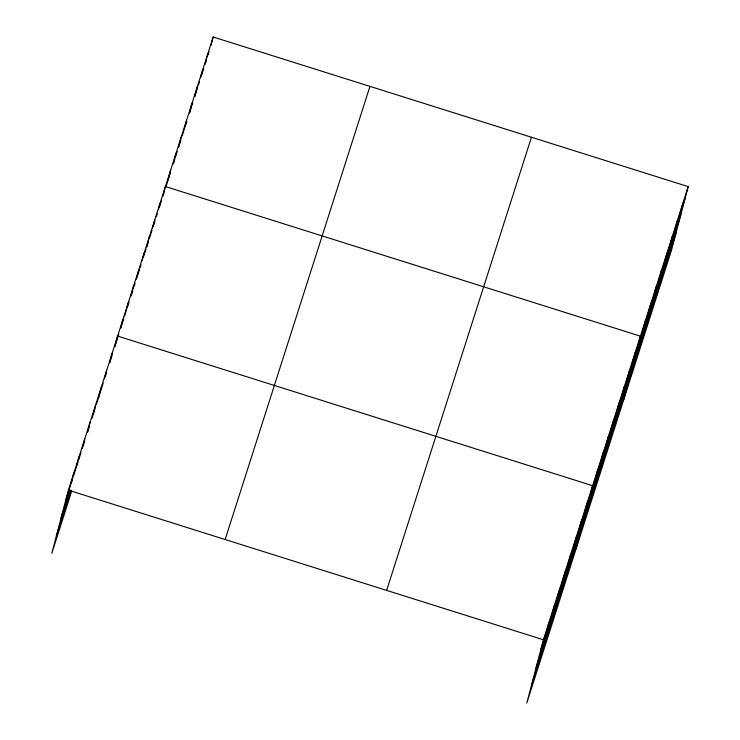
<?xml version="1.0" encoding="UTF-8"?>
<svg xmlns="http://www.w3.org/2000/svg" width="740" height="740" viewBox="0 0 740 740"><rect width="100%" height="100%" fill="white"/><g stroke="black" fill="none" stroke-linecap="round" stroke-linejoin="round"><path stroke-width="1.11" d="M688.2 186.619L543.401 639.767L526.815 703L671.615 249.852L688.2 186.619L213.185 37L68.385 490.148L51.8 553.381L71.623 491.323M73.852 473.026L71.068 483.664L72.094 480.454M76.812 465.479L79.328 455.914M82.288 448.366L84.795 438.792M90.271 421.671L87.477 432.308L89.189 426.962M93.222 414.123L95.738 404.549M101.204 387.436L98.42 398.074L100.122 392.718M104.442 378.825L106.68 370.315M109.64 362.767L112.147 353.193M120.694 327.968L122.923 319.458M125.726 312.419L128.233 302.845M131.036 295.806L133.542 286.232M136.345 279.183L138.852 269.619M142.21 260.443L144.161 252.997M149.471 236.384L146.687 247.021L148.342 241.832M152.551 228.281L154.78 219.771M158.416 209.54L160.09 203.158M170.709 169.922L167.924 180.56L170.579 172.254M176.018 153.31L173.234 163.947L174.89 158.749M181.328 136.697L178.544 147.325L180.865 140.064M184.131 129.648L186.637 120.074M189.44 113.035L191.947 103.461M194.75 96.422L197.256 86.848M200.614 77.672L202.566 70.235M207.875 53.613L205.091 64.251L206.081 61.133M210.956 45.51L213.185 37M546.083 633.283L548.867 622.654M551.55 616.17L554.343 605.533M557.016 599.048L559.81 588.411M562.493 581.927L565.286 571.298M567.959 564.814L570.753 554.177M573.435 547.692L576.22 537.055M578.902 530.571L581.696 519.933M584.369 513.458L587.162 502.821M576.044 548.932L592.629 485.699L117.614 336.08L114.83 346.718L117.151 339.447M595.154 479.724L597.938 469.086M600.464 463.101L603.248 452.473M605.773 446.488L608.558 435.851M611.083 429.875L613.867 419.238M616.392 413.262L619.177 402.625M621.702 396.64L624.486 386.012M627.011 380.027L629.796 369.389M632.321 363.414L635.105 352.776M623.829 399.387L640.415 336.164L165.399 186.536L162.893 196.109L163.938 193.02M642.94 330.179L645.724 319.541M648.249 313.566L651.034 302.928M653.559 296.953L656.343 286.315M658.868 280.34L661.653 269.702M664.178 263.718L666.962 253.08M669.487 247.105L672.272 236.467M674.797 230.492L677.581 219.854M680.106 213.869L682.89 203.241M65.592 500.786L70.725 484.737M73.454 476.171L76.534 466.542M76.877 465.479L77.904 462.269M78.588 460.123L80.984 452.639M83.028 446.22L84.739 440.864M91.917 418.396L92.944 415.186M93.286 414.123L94.998 408.767M96.367 404.493L98.078 399.138M100.807 390.581L103.202 383.089M105.256 376.669L106.283 373.46M109.696 362.767L112.092 355.274M117.817 337.366L118.807 334.249M120.805 328.024L123.784 318.672M124.45 316.6L125.449 313.483M127.437 307.248L129.093 302.059M131.091 295.824L132.747 290.635M134.079 286.482L135.069 283.364M137.057 277.139L139.388 269.869M140.045 267.788L141.044 264.67M143.699 256.364L146.021 249.093M149.674 237.679L151.996 230.408M153.319 226.255L154.984 221.056M156.306 216.903L157.306 213.786M159.294 207.561L161.616 200.29M165.936 186.794L167.592 181.596M175.556 156.677L177.212 151.478M182.188 135.901L183.853 130.712M185.176 126.558L186.841 121.369M189.496 113.063L191.151 107.864M191.817 105.792L192.807 102.675M194.805 96.441L197.784 87.098M198.45 85.017L199.449 81.909M201.437 75.674L203.759 68.404M208.079 54.908L209.069 51.791M61.041 518.139L69.93 490.324M56.351 536.019L71.049 490.019M225.136 539.525L369.945 86.376M386.641 590.39L531.449 137.251M540.607 650.404L685.416 197.256M536.056 667.758L680.856 214.619M531.366 685.647L676.166 232.499M68.385 490.148L543.401 639.767"/></g></svg>
